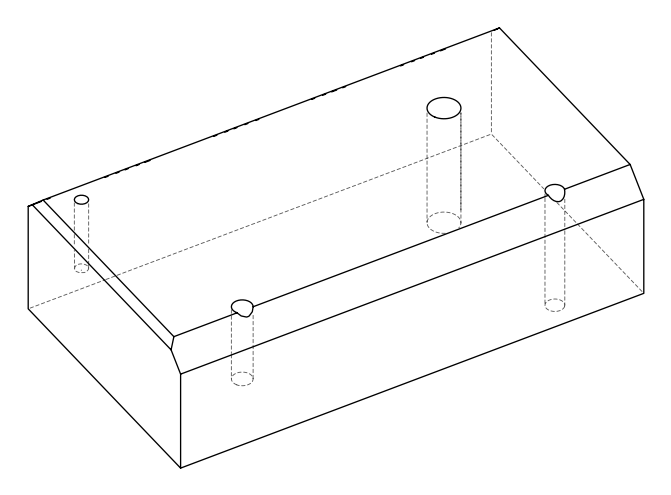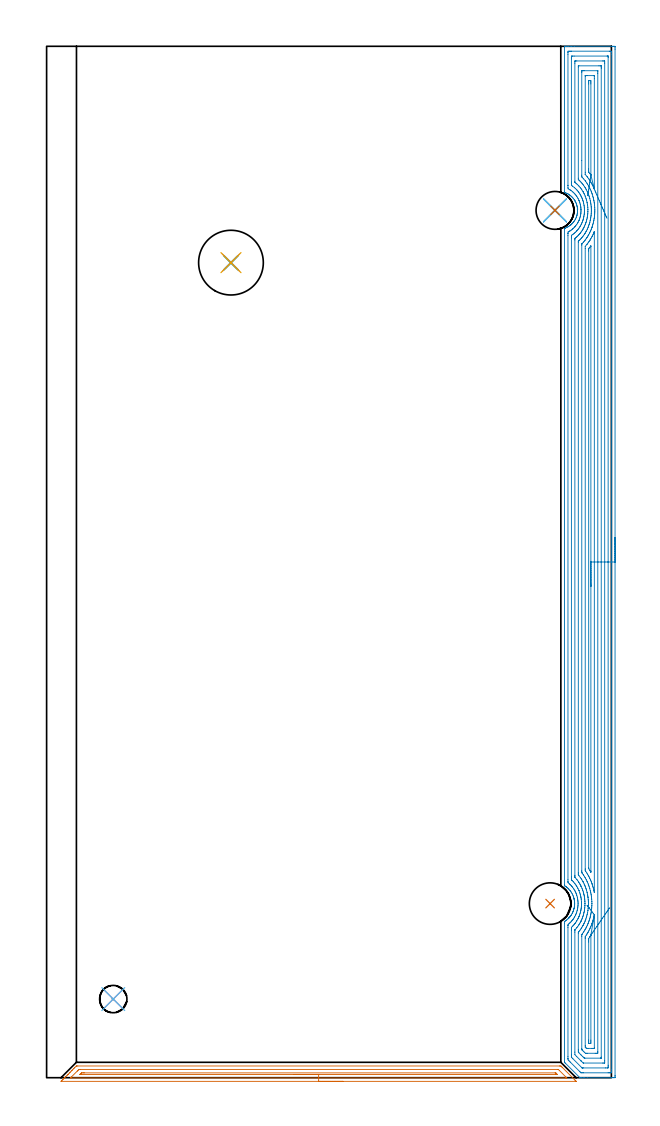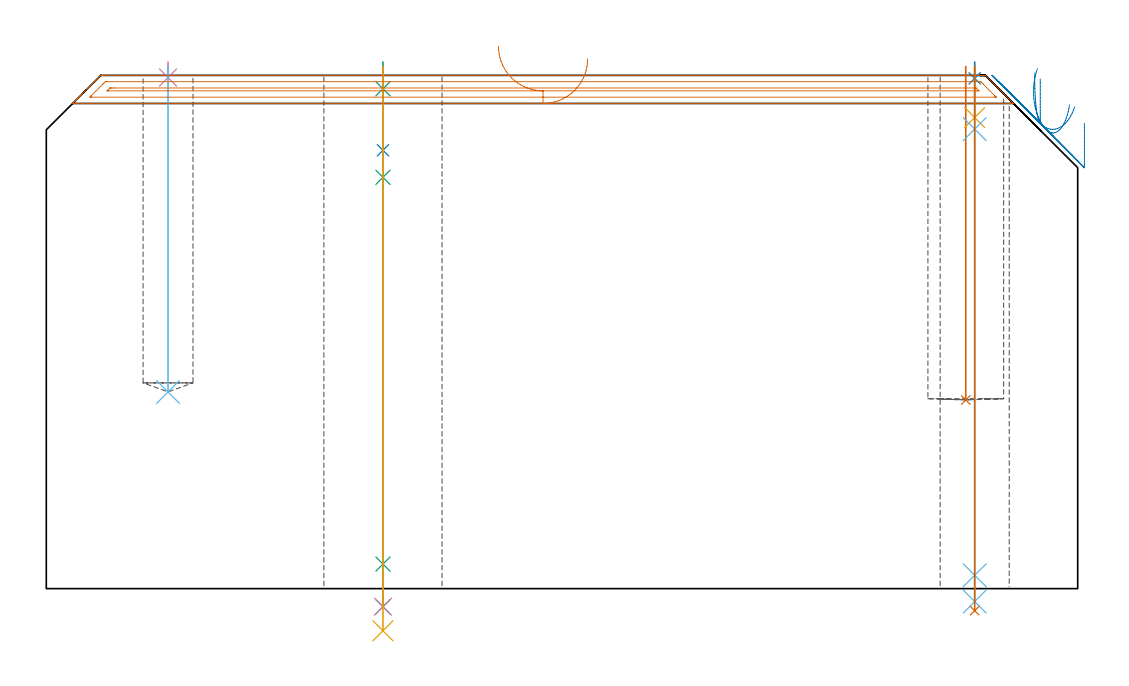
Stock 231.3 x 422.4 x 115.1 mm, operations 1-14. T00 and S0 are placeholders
(PLAN: 15 operations, 10 tool changes, 52.8 min)
(1 INDEXABLE_INSERT_DRILL_BLIND_HOLE_FROM_SOLID | STEP1POCKET | NXT0302_005 | 0.3 min | 16449 mm3)
(2 SPOT_DRILL | STEP1HOLE | NXT0321_9005460120000 | 0.03 min | 2 mm3)
(3 SPOT_DRILL_1 | STEP1HOLE_1 | NXT0321_9005460120000 | 0.05 min | 183 mm3)
(4 SPOT_DRILL_2 | STEP1POCKET_1 | NXT0321_9005460120000 | 0.03 min | 1 mm3)
(5 DRILL_BLIND_HOLE_INTO_CENTER | STEP1HOLE | UGT0301_185 | 0.05 min | 249 mm3)
(6 GUN_DRILL_THROUGH_HOLE | STEP1HOLE | UGT0307_002 | 0.55 min | 2979 mm3)
(7 SPADE_DRILL_TO_ENLARGE_THROUGH_HOLE | STEP1HOLE | UGT0306_006 | 0.49 min | 18437 mm3)
(8 DRILL_BLIND_HOLE_INTO_CENTER_1 | STEP1HOLE_1 | NXT0301_083 | 0.08 min | 1347 mm3)
(9 GUN_DRILL_THROUGH_HOLE_1 | STEP1HOLE_1 | UGT0307_008 | 0.57 min | 9433 mm3)
(10 DRILL_TO_ENLARGE_THROUGH_HOLE | STEP1HOLE_1 | NXT0301_104 | 0.49 min | 6700 mm3)
(11 DRILL_TO_ENLARGE_THROUGH_HOLE_1 | STEP1HOLE_1 | UGT0301_388 | 0.51 min | 45758 mm3)
(12 DRILL_BLIND_HOLE_INTO_CENTER_2 | STEP1POCKET_1 | NXT0301_083 | 0.29 min | 6833 mm3)
(13 AREA_MILL | FG_CHAMFER_SURFACE | UGT0205_001 | 5.08 min | 4346 mm3)
(14 AREA_MILL_1 | FG_CHAMFER_SURFACE_1 | UGT0205_001 | 27.22 min | 90137 mm3)
(15 AREA_MILL_2 | FG_CHAMFER_SURFACE_2 | UGT0205_001 | 17.04 min | 31273 mm3)
(TOOL NXT0302_005 | Index. Insert Drill 17mm [880-D1700L20-05] | D17 PA176 FL85 Z2)
(TOOL NXT0321_9005460120000 | NC Spot Drill, 142deg, 12mm, Carbide, Uncoated | D12 PA142 FL30 Z2)
(TOOL UGT0301_185 | Twist Drill 6.3 mm | D6.3 PA118 FL61 Z2)
(TOOL UGT0307_002 | Gun Drill 6 mm | D6 PA130 FL24 Z1)
(TOOL UGT0306_006 | Spade Drill 15.5mm | D15.5 PA132 FL10 Z2)
(TOOL NXT0301_083 | Carbide Drill 11.2mm [860.1-1120-056A1-MM 2214] | D11.2 PA140 FL72 Z2)
(TOOL UGT0307_008 | Gun Drill 11 mm | D11 PA130 FL24 Z1)
(TOOL NXT0301_104 | Carbide Drill 14mm [860.1-1400-112A1-MM 2214] | D14 PA140 FL123 Z2)
(TOOL UGT0301_388 | Twist Drill 26.5 mm | D26.5 PA118 FL165 Z2)
(TOOL UGT0205_001 | Chamfer Mill 20 x 3 x 45 deg. | D20 FL50 Z2)
(OP 1 INDEXABLE_INSERT_DRILL_BLIND_HOLE_FROM_SOLID)
G17 G21 G94 G90
T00 M6
G54
G17 G0 G90 X206.2 Y71.3 S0 M3
G43 Z125.1 H1
G94 G81 G98 Z42.3 F250. R117.1
G80
M5
M2
(OP 2 SPOT_DRILL)
G17 G21 G94 G90
T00 M6
G54
G17 G0 G90 X208.2 Y355.2 S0 M3
G43 Z125.1 H0
G94 G81 G98 Z114.433 F250. R118.1
G80
M5
M2
(OP 3 SPOT_DRILL_1)
G17 G21 G94 G90
T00 M6
G54
G17 G0 G90 X75.5 Y333.8 S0 M3
G43 Z125.1 H0
G94 G81 G98 Z112.1 F250. R118.1
G80
M5
M2
(OP 4 SPOT_DRILL_2)
G17 G21 G94 G90
T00 M6
G54
G17 G0 G90 X27.3 Y32.2 S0 M3
G43 Z125.1 H0
G94 G81 G98 Z114.618 F250. R118.1
G80
M5
M2
(OP 5 DRILL_BLIND_HOLE_INTO_CENTER)
G17 G21 G94 G90
T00 M6
G54
G17 G0 G90 X208.2 Y355.2 S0 M3
G43 Z125.1 H0
G94 G81 G98 Z105.65 F250. R117.1
G80
M5
M2
(OP 6 GUN_DRILL_THROUGH_HOLE)
G17 G21 G94 G90
T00 M6
G54
G17 G0 G90 X208.2 Y355.2 M8
G43 Z125.1 H0
Z115.59
S716 M3
G94 G1 Z103.054 F125. M26
G4 X.084
Z3. F250.
G4 X.084
Z-2.899 F125.
G4 X.084
M5
M9
G0 Z115.59
Z125.1
M2
(OP 7 SPADE_DRILL_TO_ENLARGE_THROUGH_HOLE)
G17 G21 G94 G90
T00 M6
G54
G17 G0 G90 X208.2 Y355.2 S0 M3
G43 Z125.1 H0
G94 G73 G98 Z-4.951 F250. Q15.006 R117.1
G80
M5
M2
(OP 8 DRILL_BLIND_HOLE_INTO_CENTER_1)
G17 G21 G94 G90
T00 M6
G54
G17 G0 G90 X75.5 Y333.8 S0 M3
G43 Z125.1 H1
G94 G81 G98 Z98.3 F250. R117.1
G80
M5
M2
(OP 9 GUN_DRILL_THROUGH_HOLE_1)
G17 G21 G94 G90
T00 M6
G54
G17 G0 G90 X75.5 Y333.8 M8
G43 Z125.1 H0
Z110.499
S716 M3
G94 G1 Z92.237 F125. M26
G4 X.084
Z5.5 F250.
G4 X.084
Z-4.065 F125.
G4 X.084
M5
M9
G0 Z110.499
Z125.1
M2
(OP 10 DRILL_TO_ENLARGE_THROUGH_HOLE)
G17 G21 G94 G90
T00 M6
G54
G17 G0 G90 X75.5 Y333.8 S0 M3
G43 Z125.1 H1
G94 G73 G98 Z-4.048 F250. Q13.239 R117.1
G80
M5
M2
(OP 11 DRILL_TO_ENLARGE_THROUGH_HOLE_1)
G17 G21 G94 G90
T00 M6
G54
G17 G0 G90 X75.5 Y333.8 S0 M3
G43 Z125.1 H0
G94 G73 G98 Z-9.461 F250. Q24.912 R117.1
G80
M5
M2
(OP 12 DRILL_BLIND_HOLE_INTO_CENTER_2)
G17 G21 G94 G90
T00 M6
G54
G17 G0 G90 X27.3 Y32.2 S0 M3
G43 Z125.1 H1
G94 G81 G98 Z44.1 F250. R117.1
G80
M5
M2
(OP 13 AREA_MILL)
G17 G21 G94 G90
T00 M6
G54
G17 G0 G90 X121.4 Y-1.5 S1061 M3
G43 Z125.1 H0
Z118.8
G94 G1 X121.362 Z117.928 F250.
X121.248 Z117.064
X121.059 Z116.212
X120.797 Z115.38
X120.463 Z114.574
X120.06 Z113.8
X119.591 Z113.064
X119.06 Z112.372
X118.471 Z111.729
X117.828 Z111.14
X117.136 Z110.608
X116.4 Z110.14
X115.626 Z109.737
X114.82 Z109.403
X113.988 Z109.141
X113.136 Z108.952
X112.271 Z108.838
X111.4 Z108.8
X6.036 Y-1.499 Z108.801
X5.918 Y-1.493 Z108.805
X5.958 Y-1.446 Z108.852
X6.062 Y-1.337 Z108.961
X6.509 Y-0.889 Z109.407
X6.86 Y-0.54 Z109.76
X7.045 Y-0.355 Z109.945
X7.28 Y-0.119 Z110.179
X7.401 Y0.003 Z110.299
X7.777 Y0.378 Z110.677
X7.914 Y0.514 Z110.814
X8.458 Y1.06 Z111.355
X8.74 Y1.341 Z111.64
X8.755 Y1.355 Z111.655
X9.342 Y1.945 Z112.24
X9.633 Y2.233 Z112.533
X10.227 Y2.829 Z113.125
X10.521 Y3.122 Z113.421
X11.112 Y3.714 Z114.01
X11.448 Y4.048 Z114.348
X12.152 Y4.751 Z115.05
X12.205 Y4.799 Z115.084
X12.757 Y4.8 Z115.1
X210.042
X210.595 Y4.799 Z115.084
X210.649 Y4.751 Z115.05
X211.098 Y4.304 Z114.601
X216.406 Y-1.004 Z109.292
X216.886 Y-1.487 Z108.812
X216.888 Y-1.496 Z108.803
X216.886 Y-1.5 Z108.8
X111.4
Y-0.086 Z110.214
X10.079 Y-0.085 Z110.215
X10.044 Y-0.084 Z110.216
X9.79 Y-0.071 Z110.229
X9.818 Y-0.039 Z110.261
X9.905 Y0.054 Z110.354
X9.997 Y0.147 Z110.447
X10.079 Y0.23 Z110.53
X12.57 Y2.72 Z113.02
X12.757 Y2.907 Z113.207
X13.017 Y3.162 Z113.462
X13.231 Y3.369 Z113.669
X13.65 Y3.384 Z113.684
X13.685 Y3.385 Z113.685
X209.183 Y3.386 Z113.686
X209.398 Y3.384 Z113.684
X209.505 Y3.382 Z113.682
X209.554 Y3.379 Z113.679
X209.654 Y3.285 Z113.585
X210.042 Y2.907 Z113.207
X212.72 Y0.23 Z110.53
X212.919 Y0.028 Z110.328
X212.991 Y-0.049 Z110.251
X213.014 Y-0.075 Z110.225
X212.994 Y-0.079 Z110.221
X212.904 Y-0.082 Z110.218
X212.72 Y-0.086 Z110.214
X212.686
X111.4
Y1.328 Z111.628
X13.974 Y1.329 Z111.629
X13.668 Y1.332 Z111.632
X13.65 Y1.335 Z111.635
X13.646 Y1.338 Z111.638
Y1.342 Z111.642
X13.65 Y1.35 Z111.65
X13.8 Y1.501 Z111.801
X13.95 Y1.65 Z111.95
X14.249 Y1.941 Z112.241
X14.27 Y1.959 Z112.259
X14.301 Y1.965 Z112.265
X14.381 Y1.968 Z112.268
X14.543 Y1.97 Z112.27
X15.111 Y1.971 Z112.271
X15.436 Y1.972 Z112.272
X208.257 Y1.971 Z112.271
X208.365 Y1.97 Z112.27
X208.451 Y1.967 Z112.267
X208.505 Y1.965 Z112.265
X208.548 Y1.941 Z112.241
X208.845 Y1.65 Z111.95
X209.15 Y1.346 Z111.646
X209.152 Y1.334 Z111.634
X209.15 Y1.333 Z111.633
X208.58 Y1.329 Z111.629
X111.4 Y1.328 Z111.628
X110.528 Z111.666
X109.663 Z111.78
X108.812 Z111.969
X107.98 Z112.232
X107.174 Z112.565
X106.4 Z112.968
X105.664 Z113.437
X104.972 Z113.968
X104.329 Z114.557
X103.739 Z115.201
X103.208 Z115.893
X102.74 Z116.628
X102.337 Z117.402
X102.003 Z118.208
X101.741 Z119.04
X101.552 Z119.892
X101.438 Z120.757
X101.4 Z121.628
G0 Z125.1
M5
M2
(OP 14 AREA_MILL_1)
G17 G21 G94 G90
T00 M6
G54
G17 G0 G90 X232.8 Y221.2 S1061 M3
G43 Z125.1 H0
Z104.4
G94 G1 Y221.162 Z103.528 F250.
Y221.048 Z102.664
Y220.859 Z101.812
Y220.597 Z100.98
Y220.263 Z100.174
Y219.86 Z99.4
Y219.392 Z98.664
Y218.86 Z97.972
Y218.271 Z97.329
Y217.628 Z96.74
Y216.936 Z96.208
Y216.2 Z95.74
Y215.426 Z95.337
Y214.62 Z95.003
Y213.788 Z94.741
Y212.936 Z94.552
Y212.072 Z94.438
Y211.2 Z94.4
Y0.956
X232.799 Y0.629 Z94.401
X232.794 Y0.068 Z94.404
X232.792 Y0.008 Z94.406
X232.235 Y0.004 Z94.962
X231.609 Y0. Z95.588
X221.56 Z105.634
X220.143 Z107.053
X219.781 Z107.414
X219.057 Z108.143
X218.447 Z108.753
X218.405 Y0.001 Z108.794
X218.398 Y0.002 Z108.802
X212.405 Y5.994 Z114.793
X212.151 Y6.252 Z115.045
X212.103 Y6.305 Z115.089
X212.1 Y6.441 Z115.1
Y63.219
X212.104 Y63.963 Z115.09
X212.21 Y64.04 Z114.988
X212.428 Y64.179 Z114.771
X212.741 Y64.411 Z114.457
X212.98 Y64.588 Z114.219
X213.554 Y65.076 Z113.642
X213.621 Y65.142 Z113.577
X213.784 Y65.306 Z113.415
X213.851 Y65.374 Z113.345
X213.864 Y65.387 Z113.332
X213.926 Y65.456 Z113.273
X214.055 Y65.604 Z113.144
X214.147 Y65.711 Z113.048
X214.269 Y65.847 Z112.931
X214.316 Y65.902 Z112.883
X214.373 Y65.967 Z112.825
X214.444 Y66.064 Z112.752
X214.749 Y66.475 Z112.447
X214.764 Y66.498 Z112.432
X214.999 Y66.861 Z112.199
X215.249 Y67.304 Z111.95
X215.321 Y67.448 Z111.878
X215.44 Y67.69 Z111.756
X215.473 Y67.754 Z111.724
X215.595 Y68.032 Z111.605
X215.637 Y68.127 Z111.563
X215.796 Y68.584 Z111.402
X215.819 Y68.648 Z111.38
X215.95 Y69.093 Z111.246
X215.98 Y69.212 Z111.219
X216.001 Y69.3 Z111.198
X216.057 Y69.542 Z111.137
X216.139 Y69.988 Z111.055
X216.198 Y70.435 Z110.998
X216.234 Y70.882 Z110.966
X216.247 Y71.29 Z110.951
X216.249 Y71.329
X216.231 Y71.776 Z110.969
X216.229 Y71.785 Z110.97
X216.195 Y72.161 Z110.998
X216.191 Y72.223 Z111.004
X216.171 Y72.37 Z111.025
X216.129 Y72.671 Z111.066
X216.055 Y73.055 Z111.137
X216.044 Y73.117 Z111.15
X216.011 Y73.257 Z111.187
X216.001 Y73.3 Z111.198
X215.948 Y73.502 Z111.245
X215.933 Y73.565 Z111.261
X215.799 Y74.01 Z111.397
X215.636 Y74.473 Z111.562
X215.447 Y74.904 Z111.752
X215.216 Y75.355 Z111.981
X214.963 Y75.798 Z112.234
X214.751 Y76.128 Z112.448
X214.545 Y76.414 Z112.654
X214.33 Y76.692 Z112.869
X213.866 Y77.216 Z113.334
X213.681 Y77.404 Z113.519
X213.492 Y77.585 Z113.707
X213.11 Y77.906 Z114.088
X212.98 Y78.015 Z114.219
X212.891 Y78.083 Z114.309
X212.665 Y78.253 Z114.534
X212.341 Y78.479 Z114.857
X212.175 Y78.588 Z115.021
X212.104 Y78.638 Z115.089
X212.1 Y78.867 Z115.1
Y347.557
X212.104 Y347.823 Z115.09
X212.32 Y347.911 Z114.879
X212.445 Y347.959 Z114.754
X212.98 Y348.189 Z114.219
X213.393 Y348.39 Z113.807
X213.604 Y348.517 Z113.595
X213.866 Y348.675 Z113.334
X214.29 Y348.968 Z112.909
X214.393 Y349.047 Z112.805
X214.444 Y349.086 Z112.753
X214.511 Y349.136 Z112.689
X214.703 Y349.283 Z112.496
X214.751 Y349.324 Z112.448
X214.773 Y349.345 Z112.426
X214.889 Y349.459 Z112.307
X215.082 Y349.643 Z112.117
X215.184 Y349.742 Z112.015
X215.334 Y349.898 Z111.866
X215.6 Y350.177 Z111.6
X215.637 Y350.221 Z111.563
X215.927 Y350.605 Z111.271
X215.953 Y350.641 Z111.244
X216.25 Y351.071 Z110.947
X216.286 Y351.134 Z110.911
X216.522 Y351.533 Z110.677
X216.618 Y351.73 Z110.581
X216.732 Y351.964 Z110.464
X216.919 Y352.409 Z110.277
X217.08 Y352.858 Z110.119
X217.156 Y353.129 Z110.042
X217.18 Y353.22 Z110.014
X217.204 Y353.304 Z109.991
X217.301 Y353.752 Z109.895
X217.406 Y354.398 Z109.79
X217.423 Y354.646 Z109.772
X217.424 Y354.71 Z109.767
X217.434 Y354.919 Z109.761
X217.435 Y354.977 Z109.758
X217.44 Y355.093 Z109.755
X217.439 Y355.165
X217.438 Y355.194 Z109.753
X217.436 Y355.287 Z109.755
Y355.328 Z109.757
X217.432 Y355.556 Z109.763
X217.428 Y355.604
X217.422 Y355.732 Z109.774
Y355.733
X217.412 Y355.894 Z109.783
X217.406 Y356.002 Z109.79
X217.344 Y356.433 Z109.856
X217.256 Y356.881 Z109.942
X217.239 Y356.945 Z109.958
X217.143 Y357.327 Z110.056
X216.999 Y357.776 Z110.199
X216.831 Y358.221 Z110.368
X216.682 Y358.549 Z110.516
X216.59 Y358.734 Z110.607
X216.521 Y358.872 Z110.677
X216.454 Y358.994 Z110.743
X216.441 Y359.017 Z110.756
X216.384 Y359.115 Z110.814
X216.089 Y359.567 Z111.109
X215.773 Y360.008 Z111.426
X215.719 Y360.075 Z111.48
X215.636 Y360.176 Z111.563
X215.298 Y360.547 Z111.902
X215.174 Y360.671 Z112.025
X214.944 Y360.902 Z112.256
X214.751 Y361.072 Z112.449
X214.314 Y361.413 Z112.885
X214.099 Y361.565 Z113.099
X213.865 Y361.732 Z113.334
X213.767 Y361.796 Z113.432
X213.646 Y361.863 Z113.554
X213.377 Y362.013 Z113.822
X213.17 Y362.117 Z114.029
X212.98 Y362.212 Z114.219
X212.518 Y362.413 Z114.681
X212.282 Y362.504 Z114.914
X212.246 Y362.516 Z114.949
X212.101 Y362.567 Z115.09
X212.1 Y362.756 Z115.099
Y422.218 Z115.1
X212.103 Y422.39 Z115.088
X212.147 Y422.392 Z115.045
X212.56 Y422.4 Z114.64
X212.83 Z114.37
X213.554 Z113.641
X214.806 Z112.391
X216.223 Z110.972
X231.61 Z95.588
X232.235 Y422.396 Z94.962
X232.792 Y422.392 Z94.406
X232.794 Y422.332 Z94.404
X232.798 Y421.771 Z94.402
X232.8 Y421.203 Z94.4
Y211.2
X231.386 Z95.814
Y3.271
X231.383 Y2.417 Z95.817
X231.382 Y2.381 Z95.818
X231.346 Y2.01 Z95.854
X230.869 Y2.002 Z96.331
X230.456 Y2.001 Z96.744
X229.982 Y2. Z97.218
X219.781 Y2.001 Z107.419
X219.304 Y2.003 Z107.896
X218.892 Y2.01 Z108.308
X218.837 Y2.024 Z108.363
X218.78 Y2.078 Z108.42
X218.664 Y2.189 Z108.536
X218.432 Y2.417 Z108.768
X214.444 Y6.406 Z112.756
X213.965 Y6.888 Z113.235
X213.554 Y7.307 Z113.646
X213.518 Y7.782 Z113.682
X213.516 Y7.821 Z113.684
X213.514 Y8.676 Z113.686
Y61.471
X213.517 Y62.325 Z113.683
X213.518 Y62.361 Z113.682
X213.554 Y62.744 Z113.646
X213.811 Y62.961 Z113.389
X214.114 Y63.219 Z113.086
X214.288 Y63.376 Z112.912
X214.444 Y63.526 Z112.756
X214.735 Y63.821 Z112.465
X214.998 Y64.113 Z112.202
X215.153 Y64.295 Z112.047
X215.334 Y64.511 Z111.866
X215.546 Y64.794 Z111.654
X215.703 Y65.008 Z111.497
X215.911 Y65.321 Z111.289
X216.223 Y65.825 Z110.977
X216.251 Y65.874 Z110.949
X216.266 Y65.902 Z110.934
X216.553 Y66.464 Z110.647
X216.71 Y66.796 Z110.49
X216.85 Y67.119 Z110.35
X217.034 Y67.611 Z110.166
X217.051 Y67.659 Z110.149
X217.113 Y67.843 Z110.087
X217.276 Y68.42 Z109.924
X217.316 Y68.584 Z109.884
X217.441 Y69.148 Z109.759
X217.502 Y69.478 Z109.698
X217.564 Y69.919 Z109.636
X217.611 Y70.372 Z109.589
X217.638 Y70.739 Z109.562
X217.655 Y71.267 Z109.545
X217.646 Y71.624 Z109.554
X217.615 Y72.161 Z109.585
X217.577 Y72.588 Z109.623
X217.512 Y73.055 Z109.688
X217.401 Y73.659 Z109.799
X217.332 Y73.949 Z109.868
X217.113 Y74.754 Z110.087
X217.082 Y74.843 Z110.118
X216.852 Y75.476 Z110.348
X216.74 Y75.737 Z110.46
X216.637 Y75.968 Z110.563
X216.399 Y76.455 Z110.801
X216.303 Y76.631 Z110.897
X216.223 Y76.771 Z110.977
X215.94 Y77.239 Z111.26
X215.754 Y77.526 Z111.446
X215.334 Y78.092 Z111.866
X215.057 Y78.42 Z112.143
X214.769 Y78.743 Z112.431
X214.444 Y79.077 Z112.756
X214.191 Y79.314 Z113.009
X213.554 Y79.86 Z113.646
X213.519 Y80.208 Z113.681
X213.517 Y80.246 Z113.683
X213.514 Y81.102 Z113.686
Y344.875
X213.516 Y345.769 Z113.684
X213.517 Y345.806 Z113.683
X213.554 Y346.343 Z113.646
X213.76 Y346.456 Z113.44
X214.131 Y346.663 Z113.069
X214.325 Y346.782 Z112.875
X214.444 Y346.86 Z112.756
X214.855 Y347.144 Z112.345
X215.334 Y347.493 Z111.866
X215.37 Y347.521 Z111.83
X215.413 Y347.557 Z111.787
X215.828 Y347.954 Z111.372
X216.223 Y348.344 Z110.977
X216.276 Y348.398 Z110.924
X216.326 Y348.451 Z110.874
X216.568 Y348.73 Z110.632
X216.685 Y348.881 Z110.515
X217.035 Y349.345 Z110.165
X217.055 Y349.374 Z110.145
X217.113 Y349.461 Z110.087
X217.414 Y349.936 Z109.786
X217.592 Y350.239 Z109.608
X217.733 Y350.51 Z109.467
X218.002 Y351.071 Z109.198
X218.021 Y351.114 Z109.179
X218.029 Y351.134 Z109.171
X218.171 Y351.497 Z109.029
X218.266 Y351.762 Z108.934
X218.36 Y352.028 Z108.84
X218.479 Y352.443 Z108.721
X218.597 Y352.922 Z108.603
X218.616 Y353.014 Z108.584
X218.748 Y353.72 Z108.452
X218.757 Y353.771 Z108.443
X218.763 Y353.816 Z108.437
X218.777 Y353.931 Z108.423
X218.815 Y354.299 Z108.385
X218.846 Y354.756 Z108.354
X218.849 Y355.175 Z108.351
X218.847 Y355.604 Z108.353
X218.845 Y355.651 Z108.355
X218.815 Y356.085 Z108.385
X218.776 Y356.498 Z108.424
X218.768 Y356.56 Z108.432
X218.757 Y356.634 Z108.443
X218.617 Y357.393 Z108.583
X218.53 Y357.756 Z108.67
X218.381 Y358.287 Z108.819
X218.286 Y358.584 Z108.914
X218.113 Y359.07 Z109.087
X218.068 Y359.181 Z109.132
X218.002 Y359.333 Z109.198
X217.644 Y360.075 Z109.556
X217.451 Y360.414 Z109.749
X217.113 Y360.947 Z110.087
X217.098 Y360.969 Z110.102
X217.062 Y361.02 Z110.138
X216.726 Y361.473 Z110.474
X216.552 Y361.688 Z110.648
X216.401 Y361.863 Z110.799
X216.223 Y362.052 Z110.977
X215.877 Y362.406 Z111.323
X215.501 Y362.757 Z111.699
X215.334 Y362.892 Z111.866
X214.76 Y363.334 Z112.44
X214.444 Y363.548 Z112.756
X214.286 Y363.652 Z112.914
X213.554 Y364.057 Z113.646
X213.522 Y364.546 Z113.678
X213.515 Y365.4 Z113.685
Y365.48
X213.514 Y419.129 Z113.686
X213.517 Y419.983 Z113.683
X213.518 Y420.019 Z113.682
X213.554 Y420.39 Z113.646
X214.031 Y420.398 Z113.169
X214.444 Y420.399 Z112.756
X214.918 Y420.4 Z112.282
X230.456 Y420.399 Z96.744
X230.933 Y420.397 Z96.267
X231.346 Y420.39 Z95.854
X231.381 Y419.983 Z95.819
X231.383 Y419.944 Z95.817
X231.386 Y419.088 Z95.814
Y211.2
X229.972 Z97.228
X229.971 Y5.1 Z97.229
X229.97 Y4.694 Z97.23
X229.967 Y4.206 Z97.233
X229.964 Y4.012 Z97.236
X229.768 Y4.003 Z97.432
X229.566 Y4.002 Z97.634
X228.881 Y4. Z98.319
X219.781 Z107.419
X219.577 Y4.002 Z107.623
X219.44 Y4.005 Z107.76
X219.332 Y4.01 Z107.868
X219.29 Y4.021 Z107.91
X219.269 Y4.039 Z107.931
X219.095 Y4.206 Z108.105
X215.517 Y7.782 Z111.683
X215.334 Y7.967 Z111.866
X214.983 Y8.327 Z112.217
X214.941 Y8.37 Z112.259
X214.935 Y8.433 Z112.265
X214.932 Y8.541 Z112.268
X214.93 Y8.676 Z112.27
X214.929 Y9.084 Z112.271
X214.928 Y9.571 Z112.272
X214.929 Y60.537 Z112.271
Y60.943
X214.933 Y61.431 Z112.267
X214.935 Y61.531 Z112.265
X214.942 Y61.575 Z112.258
X214.974 Y61.608 Z112.226
X215.334 Y61.963 Z111.866
X215.512 Y62.146 Z111.688
X215.681 Y62.325 Z111.519
X215.934 Y62.615 Z111.266
X216.223 Y62.954 Z110.977
X216.341 Y63.101 Z110.859
X216.431 Y63.219 Z110.769
X216.718 Y63.616 Z110.482
X217.049 Y64.113 Z110.151
X217.074 Y64.152 Z110.126
X217.113 Y64.217 Z110.087
X217.4 Y64.719 Z109.8
X217.553 Y65.008 Z109.647
X217.706 Y65.306 Z109.494
X217.989 Y65.902 Z109.211
X217.993 Y65.911 Z109.207
X218.002 Y65.933 Z109.198
X218.236 Y66.561 Z108.964
X218.319 Y66.796 Z108.881
X218.458 Y67.231 Z108.742
X218.593 Y67.69 Z108.607
X218.652 Y67.931 Z108.548
X218.802 Y68.584 Z108.398
X218.817 Y68.659 Z108.383
X218.892 Y69.063 Z108.308
X218.942 Y69.427 Z108.258
X218.948 Y69.478 Z108.252
X219.024 Y70.24 Z108.176
X219.033 Y70.372 Z108.167
X219.065 Y71.092 Z108.135
X219.07 Y71.267 Z108.13
X219.044 Y72.007 Z108.156
X219.034 Y72.161 Z108.166
X218.967 Y72.979 Z108.233
X218.958 Y73.055 Z108.242
X218.892 Y73.532 Z108.308
X218.815 Y73.949 Z108.385
X218.796 Y74.045 Z108.404
X218.695 Y74.488 Z108.505
X218.602 Y74.843 Z108.598
X218.494 Y75.243 Z108.706
X218.344 Y75.737 Z108.856
X218.029 Y76.604 Z109.171
X218.018 Y76.631 Z109.182
X218.002 Y76.666 Z109.198
X217.589 Y77.526 Z109.611
X217.425 Y77.839 Z109.775
X217.113 Y78.388 Z110.087
X217.094 Y78.42 Z110.106
X217.067 Y78.466 Z110.133
X216.803 Y78.866 Z110.397
X216.639 Y79.097 Z110.561
X216.48 Y79.314 Z110.72
X216.223 Y79.647 Z110.977
X215.738 Y80.208 Z111.462
X215.334 Y80.635 Z111.866
X215.104 Y80.871 Z112.096
X214.986 Y80.992 Z112.214
X214.935 Y81.049 Z112.265
X214.934 Y81.102 Z112.266
X214.93 Y81.508 Z112.27
X214.929 Y81.996 Z112.271
X214.928 Y82.403 Z112.272
X214.929 Y343.98 Z112.271
X214.931 Y344.385 Z112.269
X214.936 Y344.875 Z112.264
X214.945 Y344.967 Z112.255
X215.028 Y345.027 Z112.172
X215.334 Y345.243 Z111.866
X215.637 Y345.463 Z111.563
X216.05 Y345.769 Z111.15
X216.144 Y345.848 Z111.056
X216.223 Y345.918 Z110.977
X216.603 Y346.281 Z110.597
X216.994 Y346.663 Z110.206
X217.052 Y346.723 Z110.148
X217.113 Y346.788 Z110.087
X217.474 Y347.194 Z109.726
X217.757 Y347.557 Z109.443
X217.862 Y347.698 Z109.338
X218.002 Y347.894 Z109.198
X218.226 Y348.226 Z108.974
X218.372 Y348.451 Z108.828
X218.57 Y348.775 Z108.63
X218.891 Y349.345 Z108.309
X219.171 Y349.959 Z108.029
X219.29 Y350.239 Z107.91
X219.432 Y350.591 Z107.768
X219.626 Y351.134 Z107.574
X219.664 Y351.251 Z107.536
X219.781 Y351.644 Z107.419
X219.86 Y351.949 Z107.34
X219.878 Y352.028 Z107.322
X219.958 Y352.385 Z107.242
X220.017 Y352.685 Z107.183
X220.06 Y352.922 Z107.14
X220.148 Y353.447 Z107.052
X220.194 Y353.816 Z107.006
X220.231 Y354.258 Z106.969
X220.253 Y354.71 Z106.947
X220.263 Y355.12 Z106.937
X220.257 Y355.604 Z106.943
X220.237 Y356.04 Z106.963
X220.202 Y356.498 Z106.998
X220.138 Y357.034 Z107.062
X220.075 Y357.393 Z107.125
X219.934 Y358.133 Z107.266
X219.898 Y358.287 Z107.302
X219.781 Y358.737 Z107.419
X219.649 Y359.181 Z107.551
X219.588 Y359.375 Z107.612
X219.33 Y360.075 Z107.87
X219.216 Y360.351 Z107.984
X218.969 Y360.892 Z108.231
X218.931 Y360.969 Z108.269
X218.892 Y361.047 Z108.308
X218.605 Y361.575 Z108.595
X218.43 Y361.863 Z108.77
X218.002 Y362.504 Z109.198
X217.82 Y362.757 Z109.38
X217.513 Y363.157 Z109.687
X217.113 Y363.617 Z110.087
X217.081 Y363.652 Z110.119
X216.652 Y364.079 Z110.548
X216.223 Y364.478 Z110.977
X216.145 Y364.546 Z111.055
X215.334 Y365.154 Z111.866
X214.938 Y365.44 Z112.262
X214.933 Y365.842 Z112.267
X214.93 Y366.334 Z112.27
X214.929 Y366.74 Z112.271
Y417.3
X214.93 Y417.706 Z112.27
X214.933 Y418.194 Z112.267
X214.935 Y418.388 Z112.265
X215.132 Y418.397 Z112.068
X215.334 Y418.398 Z111.866
X216.019 Y418.4 Z111.181
X229.566 Y418.399 Z97.634
X229.771 Y418.397 Z97.429
X229.907 Y418.393 Z97.293
X229.954 Y418.39 Z97.246
X229.965 Y418.375 Z97.235
X229.967 Y418.33 Z97.233
X229.969 Y418.194 Z97.231
X229.971 Y417.787 Z97.229
X229.972 Y211.2 Z97.228
X228.557 Z98.643
Y6.888
X228.552 Y6.119 Z98.648
X228.55 Y6.013 Z98.65
X228.45 Y6.009 Z98.75
X228.229 Y6.004 Z98.971
X227.787 Y6. Z99.413
X219.781 Y6.001 Z107.419
X219.773 Y6.002 Z107.427
X218.892 Y6.858 Z108.308
X218.861 Y6.888 Z108.339
X217.074 Y8.676 Z110.126
X216.35 Y9.443 Z110.85
X216.343 Y10.465 Z110.857
Y59.643
X216.345 Y60.415 Z110.855
X216.347 Y60.476 Z110.853
X216.349 Y60.503 Z110.851
X216.37 Y60.537 Z110.83
X217.132 Y61.412 Z110.068
X217.147 Y61.431 Z110.053
X217.513 Y61.923 Z109.687
X217.803 Y62.325 Z109.397
X217.884 Y62.444 Z109.316
X218.002 Y62.627 Z109.198
X218.226 Y62.994 Z108.974
X218.36 Y63.219 Z108.84
X218.553 Y63.56 Z108.647
X218.849 Y64.113 Z108.351
X218.863 Y64.142 Z108.337
X218.892 Y64.201 Z108.308
X219.141 Y64.757 Z108.059
X219.249 Y65.008 Z107.951
X219.397 Y65.394 Z107.803
X219.585 Y65.902 Z107.615
X219.635 Y66.048 Z107.565
X219.781 Y66.501 Z107.419
X219.848 Y66.729 Z107.352
X219.866 Y66.796 Z107.334
X220.027 Y67.443 Z107.173
X220.082 Y67.69 Z107.118
X220.185 Y68.178 Z107.015
X220.259 Y68.584 Z106.941
X220.311 Y68.946 Z106.889
X220.373 Y69.478 Z106.827
X220.401 Y69.749 Z106.799
X220.45 Y70.372 Z106.75
X220.46 Y70.584 Z106.74
X220.484 Y71.267 Z106.716
X220.48 Y71.459 Z106.72
X220.453 Y72.161 Z106.747
X220.439 Y72.394 Z106.761
X220.382 Y73.055 Z106.818
X220.35 Y73.378 Z106.85
X220.269 Y73.949 Z106.931
X220.18 Y74.442 Z107.02
X220.097 Y74.843 Z107.103
X220.027 Y75.16 Z107.173
X219.917 Y75.601 Z107.283
X219.879 Y75.737 Z107.321
X219.781 Y76.081 Z107.419
X219.609 Y76.631 Z107.591
X219.515 Y76.899 Z107.685
X219.277 Y77.526 Z107.923
X218.892 Y78.384 Z108.308
X218.875 Y78.42 Z108.325
X218.86 Y78.451 Z108.34
X218.565 Y79.022 Z108.635
X218.398 Y79.314 Z108.802
X218.002 Y79.973 Z109.198
X217.852 Y80.208 Z109.348
X217.49 Y80.723 Z109.71
X217.198 Y81.102 Z110.002
X217.113 Y81.206 Z110.087
X216.43 Y81.996 Z110.77
X216.35 Y82.098 Z110.85
X216.347 Y82.19 Z110.853
X216.345 Y82.383 Z110.855
X216.343 Y82.77 Z110.857
Y82.89
Y343.086
X216.345 Y343.473 Z110.855
X216.348 Y343.666 Z110.852
X216.35 Y343.71 Z110.85
X216.373 Y343.732 Z110.827
X216.425 Y343.777 Z110.775
X216.682 Y343.98 Z110.518
X216.917 Y344.177 Z110.283
X217.113 Y344.355 Z110.087
X217.379 Y344.607 Z109.821
X217.655 Y344.875 Z109.545
X217.827 Y345.051 Z109.373
X218.002 Y345.238 Z109.198
X218.253 Y345.517 Z108.947
X218.467 Y345.769 Z108.733
X218.653 Y346.008 Z108.547
X218.892 Y346.326 Z108.308
X219.032 Y346.522 Z108.168
X219.129 Y346.663 Z108.071
X219.387 Y347.06 Z107.813
X219.697 Y347.557 Z107.503
X219.728 Y347.61 Z107.472
X219.781 Y347.706 Z107.419
X220.039 Y348.193 Z107.161
X220.162 Y348.451 Z107.038
X220.324 Y348.8 Z106.876
X220.563 Y349.345 Z106.637
X220.595 Y349.422 Z106.605
X220.671 Y349.614 Z106.529
X220.834 Y350.075 Z106.366
X220.889 Y350.239 Z106.311
X221.047 Y350.756 Z106.153
X221.149 Y351.134 Z106.051
X221.231 Y351.464 Z105.969
X221.355 Y352.028 Z105.845
X221.389 Y352.2 Z105.811
X221.52 Y352.922 Z105.68
X221.525 Y352.957 Z105.675
X221.56 Y353.204 Z105.64
X221.618 Y353.758 Z105.582
X221.622 Y353.816 Z105.578
X221.667 Y354.603 Z105.533
X221.67 Y354.71 Z105.53
X221.675 Y355.489 Z105.525
X221.672 Y355.604 Z105.528
X221.634 Y356.425 Z105.566
X221.628 Y356.498 Z105.572
X221.56 Y357.19 Z105.64
X221.535 Y357.393 Z105.665
X221.531 Y357.422 Z105.669
X221.371 Y358.287 Z105.829
X221.324 Y358.525 Z105.876
X221.169 Y359.181 Z106.031
X221.021 Y359.723 Z106.179
X220.914 Y360.075 Z106.286
X220.671 Y360.778 Z106.529
X220.6 Y360.969 Z106.6
X220.556 Y361.085 Z106.644
X220.202 Y361.863 Z106.998
X220.066 Y362.15 Z107.134
X219.781 Y362.706 Z107.419
X219.754 Y362.757 Z107.446
X219.721 Y362.818 Z107.479
X219.181 Y363.652 Z108.019
X218.892 Y364.072 Z108.308
X218.534 Y364.546 Z108.666
X218.002 Y365.162 Z109.198
X217.739 Y365.44 Z109.461
X217.425 Y365.754 Z109.775
X217.113 Y366.043 Z110.087
X216.778 Y366.334 Z110.422
X216.463 Y366.586 Z110.737
X216.35 Y366.678 Z110.85
X216.349 Y366.721 Z110.851
X216.344 Y367.107 Z110.856
X216.343 Y415.512 Z110.857
X216.348 Y416.281 Z110.852
X216.35 Y416.387 Z110.85
X216.45 Y416.391 Z110.75
X216.671 Y416.396 Z110.529
X217.113 Y416.4 Z110.087
X227.787 Z99.413
X228.231 Y416.396 Z98.969
X228.45 Y416.392 Z98.75
X228.55 Y416.388 Z98.65
X228.557 Y415.512 Z98.643
Y211.2
X227.143 Z100.057
Y8.43
X227.14 Y8.183 Z100.06
X227.136 Y8.021 Z100.064
X227.134 Y8.009 Z100.066
X227.128 Y8.005 Z100.072
X227.108 Y8.002 Z100.092
X227.066 Y8.001 Z100.134
X226.898 Y8. Z100.302
X220.453 Y8.001 Z106.747
X220.286 Y8.007 Z106.914
X220.245 Y8.01 Z106.955
X220.187 Y8.038 Z107.013
X220.031 Y8.185 Z107.169
X219.781 Y8.424 Z107.419
X219.523 Y8.676 Z107.677
X218.892 Y9.307 Z108.308
X218.629 Y9.571 Z108.571
X218.002 Y10.208 Z109.198
X217.764 Y10.465 Z109.436
X217.761 Y10.707 Z109.439
X217.758 Y11.359 Z109.442
X217.757 Y11.605 Z109.443
X217.758 Y58.994 Z109.442
X217.761 Y59.319 Z109.439
X217.764 Y59.48 Z109.436
X217.773 Y59.555 Z109.427
X217.84 Y59.643 Z109.36
X217.913 Y59.732 Z109.287
X218.002 Y59.842 Z109.198
X218.305 Y60.232 Z108.895
X218.536 Y60.537 Z108.664
X218.685 Y60.745 Z108.515
X218.892 Y61.044 Z108.308
X219.045 Y61.277 Z108.155
X219.141 Y61.431 Z108.059
X219.381 Y61.833 Z107.819
X219.67 Y62.325 Z107.53
X219.71 Y62.397 Z107.49
X219.781 Y62.532 Z107.419
X220.011 Y62.988 Z107.189
X220.122 Y63.219 Z107.078
X220.295 Y63.597 Z106.905
X220.517 Y64.113 Z106.683
X220.562 Y64.223 Z106.638
X220.671 Y64.505 Z106.529
X220.804 Y64.873 Z106.396
X220.85 Y65.008 Z106.35
X221.023 Y65.548 Z106.177
X221.13 Y65.902 Z106.07
X221.223 Y66.24 Z105.977
X221.366 Y66.796 Z105.834
X221.403 Y66.954 Z105.797
X221.56 Y67.67 Z105.64
X221.564 Y67.687 Z105.636
X221.686 Y68.458 Z105.514
X221.703 Y68.584 Z105.497
X221.781 Y69.257 Z105.419
X221.803 Y69.478 Z105.397
X221.85 Y70.081 Z105.35
X221.867 Y70.372 Z105.333
X221.889 Y70.937 Z105.311
X221.898 Y71.267 Z105.302
X221.882 Y71.837 Z105.318
X221.869 Y72.161 Z105.331
X221.831 Y72.783 Z105.369
X221.807 Y73.055 Z105.393
X221.737 Y73.772 Z105.463
X221.714 Y73.949 Z105.486
X221.655 Y74.343 Z105.545
X221.577 Y74.827 Z105.623
X221.574 Y74.843 Z105.626
X221.56 Y74.917 Z105.64
X221.382 Y75.737 Z105.818
X221.325 Y75.974 Z105.875
X221.143 Y76.631 Z106.057
X220.972 Y77.223 Z106.228
X220.874 Y77.526 Z106.326
X220.671 Y78.091 Z106.529
X220.545 Y78.42 Z106.655
X220.46 Y78.631 Z106.74
X220.143 Y79.314 Z107.057
X219.781 Y80.066 Z107.419
X219.708 Y80.208 Z107.492
X219.622 Y80.368 Z107.578
X219.179 Y81.102 Z108.021
X218.892 Y81.564 Z108.308
X218.582 Y81.996 Z108.618
X218.002 Y82.756 Z109.198
X217.767 Y83.048 Z109.433
X217.763 Y83.077 Z109.437
X217.76 Y83.134 Z109.44
X217.757 Y83.785 Z109.443
Y84.031
Y342.192
X217.758 Y342.437 Z109.442
X217.762 Y342.52 Z109.438
X217.764 Y342.546 Z109.436
X217.774 Y342.56 Z109.426
X217.803 Y342.592 Z109.397
X218.002 Y342.783 Z109.198
X218.157 Y342.931 Z109.043
X218.316 Y343.086 Z108.884
X218.601 Y343.378 Z108.599
X218.892 Y343.68 Z108.308
X219.035 Y343.836 Z108.165
X219.162 Y343.98 Z108.038
X219.443 Y344.321 Z107.757
X219.781 Y344.758 Z107.419
X219.831 Y344.824 Z107.369
X219.867 Y344.875 Z107.333
X220.194 Y345.354 Z107.006
X220.471 Y345.769 Z106.729
X220.549 Y345.891 Z106.651
X220.671 Y346.093 Z106.529
X220.878 Y346.454 Z106.322
X220.994 Y346.663 Z106.206
X221.191 Y347.034 Z106.009
X221.445 Y347.557 Z105.755
X221.482 Y347.636 Z105.718
X221.56 Y347.811 Z105.64
X221.749 Y348.261 Z105.451
X221.826 Y348.451 Z105.374
X221.998 Y348.906 Z105.202
X222.154 Y349.345 Z105.046
X222.226 Y349.571 Z104.974
X222.428 Y350.239 Z104.772
X222.433 Y350.256 Z104.767
X222.45 Y350.319 Z104.75
X222.607 Y350.976 Z104.593
X222.641 Y351.134 Z104.559
X222.759 Y351.717 Z104.441
X222.815 Y352.028 Z104.385
X222.892 Y352.477 Z104.308
X222.954 Y352.922 Z104.246
X222.991 Y353.272 Z104.209
X223.037 Y353.816 Z104.163
X223.055 Y354.102 Z104.145
X223.082 Y354.71 Z104.118
X223.086 Y354.965 Z104.114
Y355.604
X223.076 Y355.869 Z104.124
X223.044 Y356.498 Z104.156
X223.02 Y356.819 Z104.18
X222.962 Y357.393 Z104.238
X222.911 Y357.824 Z104.289
X222.83 Y358.287 Z104.37
X222.715 Y358.914 Z104.485
X222.659 Y359.181 Z104.541
X222.45 Y360.066 Z104.75
X222.448 Y360.075 Z104.752
X222.179 Y360.969 Z105.021
X222.037 Y361.385 Z105.163
X221.86 Y361.863 Z105.34
X221.776 Y362.081 Z105.424
X221.56 Y362.584 Z105.64
X221.483 Y362.757 Z105.717
X221.419 Y362.9 Z105.781
X221.039 Y363.652 Z106.161
X220.912 Y363.893 Z106.288
X220.671 Y364.305 Z106.529
X220.522 Y364.546 Z106.678
X220.26 Y364.959 Z106.94
X219.926 Y365.44 Z107.274
X219.781 Y365.638 Z107.419
X219.48 Y366.031 Z107.72
X219.226 Y366.334 Z107.974
X218.892 Y366.716 Z108.308
X218.404 Y367.228 Z108.796
X218.201 Y367.428 Z108.999
X218.002 Y367.618 Z109.198
X217.874 Y367.737 Z109.326
X217.809 Y367.799 Z109.391
X217.777 Y367.833 Z109.423
X217.764 Y367.848 Z109.436
X217.763 Y367.877 Z109.437
X217.759 Y368.122 Z109.441
X217.758 Y368.368 Z109.442
X217.757 Y413.97 Z109.443
X217.76 Y414.217 Z109.44
X217.764 Y414.379 Z109.436
X217.766 Y414.391 Z109.434
X217.772 Y414.395 Z109.428
X217.792 Y414.398 Z109.408
X217.834 Y414.399 Z109.366
X218.002 Y414.4 Z109.198
X226.225 Z100.975
X226.898 Y414.397 Z100.302
X227.121 Y414.394 Z100.079
X227.137 Y414.382 Z100.063
X227.139 Y414.375 Z100.061
X227.143 Y413.724 Z100.057
Y413.477
Y211.2
X225.729 Z101.471
Y10.746
X225.727 Y10.465 Z101.473
X225.724 Y10.158 Z101.476
X225.722 Y10.014 Z101.478
X225.575 Y10.006 Z101.625
X225.119 Y10.002 Z102.081
X224.691 Y10. Z102.509
X221.56 Y10.001 Z105.64
X221.131 Y10.003 Z106.069
X220.671 Y10.01 Z106.529
X220.191 Y10.465 Z107.009
X219.781 Y10.869 Z107.419
X219.291 Y11.359 Z107.909
X219.22 Y11.434 Z107.98
X219.181 Y11.479 Z108.019
X219.178 Y11.513 Z108.022
X219.175 Y11.666 Z108.025
X219.172 Y11.972 Z108.028
Y57.854
X219.175 Y58.464 Z108.025
X219.178 Y58.606 Z108.022
X219.184 Y58.636 Z108.016
X219.205 Y58.667 Z107.995
X219.262 Y58.749 Z107.938
X219.481 Y59.05 Z107.719
X219.781 Y59.464 Z107.419
X219.855 Y59.569 Z107.345
X219.904 Y59.643 Z107.296
X220.201 Y60.115 Z106.999
X220.463 Y60.537 Z106.737
X220.541 Y60.668 Z106.659
X220.671 Y60.895 Z106.529
X220.86 Y61.241 Z106.34
X220.961 Y61.431 Z106.239
X221.164 Y61.83 Z106.036
X221.402 Y62.325 Z105.798
X221.452 Y62.434 Z105.748
X221.56 Y62.678 Z105.64
X221.719 Y63.06 Z105.481
X221.783 Y63.219 Z105.417
X221.966 Y63.706 Z105.234
X222.114 Y64.113 Z105.086
X222.198 Y64.366 Z105.002
X222.405 Y65.008 Z104.795
X222.416 Y65.042 Z104.784
X222.45 Y65.159 Z104.75
X222.604 Y65.747 Z104.596
X222.643 Y65.902 Z104.557
X222.774 Y66.47 Z104.426
X222.845 Y66.796 Z104.355
X222.929 Y67.208 Z104.271
X223.011 Y67.69 Z104.189
X223.056 Y67.975 Z104.144
X223.137 Y68.584 Z104.063
X223.158 Y68.766 Z104.042
X223.229 Y69.478 Z103.971
X223.238 Y69.581 Z103.962
X223.288 Y70.372 Z103.912
X223.291 Y70.421 Z103.909
X223.318 Y71.267 Z103.882
Y71.288
X223.291 Y72.161 Z103.909
X223.289 Y72.212 Z103.911
X223.235 Y73.055 Z103.965
X223.226 Y73.169 Z103.974
X223.148 Y73.949 Z104.052
X223.123 Y74.167 Z104.077
X223.025 Y74.843 Z104.175
X222.958 Y75.227 Z104.242
X222.857 Y75.737 Z104.343
X222.728 Y76.352 Z104.472
X222.658 Y76.631 Z104.542
X222.45 Y77.419 Z104.75
X222.419 Y77.526 Z104.781
X222.406 Y77.57 Z104.794
X222.139 Y78.42 Z105.061
X221.964 Y78.909 Z105.236
X221.808 Y79.314 Z105.392
X221.56 Y79.905 Z105.64
X221.425 Y80.208 Z105.775
X221.308 Y80.462 Z105.892
X220.988 Y81.102 Z106.212
X220.671 Y81.698 Z106.529
X220.5 Y81.996 Z106.7
X220.252 Y82.417 Z106.948
X219.949 Y82.89 Z107.251
X219.781 Y83.132 Z107.419
X219.31 Y83.785 Z107.89
X219.201 Y83.938 Z107.999
X219.178 Y83.98 Z108.022
X219.176 Y84.015 Z108.024
X219.173 Y84.091 Z108.027
X219.171 Y84.398 Z108.029
Y84.679
X219.172 Y341.017 Z108.028
X219.174 Y341.298 Z108.026
X219.177 Y341.451 Z108.023
X219.178 Y341.484 Z108.022
X219.202 Y341.513 Z107.998
X219.249 Y341.564 Z107.951
X219.816 Y342.157 Z107.384
X219.847 Y342.192 Z107.353
X220.227 Y342.639 Z106.973
X220.588 Y343.086 Z106.612
X220.624 Y343.133 Z106.576
X220.671 Y343.196 Z106.529
X220.996 Y343.653 Z106.204
X221.226 Y343.98 Z105.974
X221.36 Y344.182 Z105.84
X221.56 Y344.491 Z105.64
X221.706 Y344.728 Z105.494
X221.793 Y344.875 Z105.407
X222.031 Y345.296 Z105.169
X222.292 Y345.769 Z104.908
X222.346 Y345.873 Z104.854
X222.45 Y346.084 Z104.75
X222.633 Y346.478 Z104.567
X222.716 Y346.663 Z104.484
X222.903 Y347.101 Z104.297
X223.092 Y347.557 Z104.108
X223.162 Y347.735 Z104.038
X223.34 Y348.208 Z103.86
X223.403 Y348.388 Z103.797
X223.423 Y348.451 Z103.777
X223.611 Y349.072 Z103.589
X223.69 Y349.345 Z103.51
X223.806 Y349.771 Z103.394
X223.921 Y350.239 Z103.279
X223.979 Y350.491 Z103.221
X224.117 Y351.134 Z103.083
X224.135 Y351.228 Z103.065
X224.229 Y351.749 Z102.971
X224.269 Y351.987 Z102.931
X224.275 Y352.028 Z102.925
X224.371 Y352.779 Z102.829
X224.386 Y352.922 Z102.814
X224.444 Y353.6 Z102.756
X224.458 Y353.816 Z102.742
X224.488 Y354.45 Z102.712
X224.497 Y354.71 Z102.703
X224.501 Y355.331 Z102.699
X224.5 Y355.604 Z102.7
X224.476 Y356.25 Z102.724
X224.462 Y356.498 Z102.738
X224.411 Y357.21 Z102.789
X224.393 Y357.393 Z102.807
X224.301 Y358.214 Z102.899
X224.291 Y358.287 Z102.909
X224.229 Y358.649 Z102.971
X224.132 Y359.181 Z103.068
X224.109 Y359.301 Z103.091
X224.019 Y359.727 Z103.181
X223.939 Y360.075 Z103.261
X223.846 Y360.461 Z103.354
X223.709 Y360.969 Z103.491
X223.499 Y361.703 Z103.701
X223.446 Y361.863 Z103.754
X223.34 Y362.175 Z103.86
X223.126 Y362.757 Z104.074
X222.994 Y363.105 Z104.206
X222.749 Y363.652 Z104.451
X222.45 Y364.299 Z104.75
X222.33 Y364.546 Z104.87
X222.208 Y364.789 Z104.992
X221.841 Y365.44 Z105.359
X221.56 Y365.894 Z105.64
X221.278 Y366.334 Z105.922
X220.671 Y367.208 Z106.529
X220.656 Y367.228 Z106.544
X220.61 Y367.289 Z106.59
X219.914 Y368.122 Z107.286
X219.781 Y368.272 Z107.419
X219.425 Y368.659 Z107.775
X219.254 Y368.846 Z107.946
X219.178 Y368.934 Z108.022
X219.177 Y369.016 Z108.023
X219.173 Y369.628 Z108.027
X219.171 Y375.588 Z108.029
Y411.654
X219.173 Y411.935 Z108.027
X219.176 Y412.242 Z108.024
X219.178 Y412.386 Z108.022
X219.325 Y412.394 Z107.875
X219.781 Y412.398 Z107.419
X220.209 Y412.4 Z106.991
X225.547 Y412.399 Z101.653
X225.702 Y412.393 Z101.498
X225.717 Y412.391 Z101.483
X225.722 Y412.378 Z101.478
X225.725 Y412.326 Z101.475
X225.728 Y412.217 Z101.472
X225.729 Y411.935 Z101.471
Y411.322
Y211.2
X224.315 Z102.885
Y76.459
X224.313 Y76.287 Z102.887
X224.309 Y75.944 Z102.891
X224.308 Y75.902 Z102.892
X224.302 Y75.924 Z102.898
X224.265 Y76.087 Z102.935
X224.15 Y76.631 Z103.05
X224.128 Y76.733 Z103.072
X223.93 Y77.526 Z103.27
X223.822 Y77.935 Z103.378
X223.68 Y78.42 Z103.52
X223.445 Y79.208 Z103.755
X223.409 Y79.314 Z103.791
X223.34 Y79.507 Z103.86
X223.073 Y80.208 Z104.127
X222.892 Y80.658 Z104.308
X222.694 Y81.102 Z104.506
X222.45 Y81.637 Z104.75
X222.276 Y81.996 Z104.924
X222.103 Y82.345 Z105.097
X221.806 Y82.89 Z105.394
X221.56 Y83.315 Z105.64
X221.277 Y83.785 Z105.923
X220.76 Y84.589 Z106.44
X220.694 Y84.679 Z106.506
X220.671 Y84.711 Z106.529
X220.622 Y84.785 Z106.578
X220.6 Y84.819 Z106.6
X220.592 Y84.971 Z106.608
X220.587 Y85.315 Z106.613
X220.586 Y85.487 Z106.614
Y339.595
X220.592 Y340.404 Z106.608
X220.6 Y340.475 Z106.6
X221.293 Y341.298 Z105.907
X221.412 Y341.447 Z105.788
X221.56 Y341.639 Z105.64
X221.795 Y341.956 Z105.405
X221.966 Y342.192 Z105.234
X222.164 Y342.479 Z105.036
X222.45 Y342.9 Z104.75
X222.523 Y343.012 Z104.677
X222.57 Y343.086 Z104.63
X222.86 Y343.569 Z104.34
X223.102 Y343.98 Z104.098
X223.188 Y344.133 Z104.012
X223.34 Y344.411 Z103.86
X223.497 Y344.716 Z103.703
X223.576 Y344.875 Z103.624
X223.785 Y345.321 Z103.415
X223.989 Y345.769 Z103.211
X224.062 Y345.936 Z103.138
X224.229 Y346.326 Z102.971
X224.276 Y346.432 Z102.924
X224.301 Y346.484 Z102.899
X224.308 Y346.371 Z102.892
X224.313 Y346.027 Z102.887
X224.314 Y345.855 Z102.886
X224.315 Y211.2 Z102.885
X222.901 Z104.299
X222.9 Y84.679 Z104.3
X222.899 Y84.453 Z104.301
X222.897 Y84.23 Z104.303
X222.895 Y84.212 Z104.305
X222.867 Y84.239 Z104.333
X222.854 Y84.255 Z104.346
X222.824 Y84.302 Z104.376
X222.601 Y84.679 Z104.599
X222.45 Y84.928 Z104.75
X222.048 Y85.573 Z105.152
X222.014 Y85.633 Z105.186
X222.006 Y85.687 Z105.194
X222.003 Y85.799 Z105.197
X222. Y86.025 Z105.2
Y338.616
X222.002 Y339.066 Z105.198
X222.007 Y339.51 Z105.193
X222.202 Y339.759 Z104.998
X222.45 Y340.077 Z104.75
X222.766 Y340.492 Z104.434
X222.845 Y340.591 Z104.355
X222.894 Y340.646 Z104.306
X222.897 Y340.568 Z104.303
X222.9 Y340.475 Z104.3
X222.901 Y211.2 Z104.299
Y210.328 Z104.338
Y209.464 Z104.451
Y208.612 Z104.64
Y207.78 Z104.903
Y206.974 Z105.236
Y206.2 Z105.639
Y205.464 Z106.108
Y204.772 Z106.639
Y204.129 Z107.228
Y203.54 Z107.872
Y203.008 Z108.564
Y202.54 Z109.3
Y202.137 Z110.073
Y201.803 Z110.879
Y201.541 Z111.711
Y201.352 Z112.563
Y201.238 Z113.428
Y201.2 Z114.3
G0 Z125.1
X222.271 Y69.392
Z116.621
G1 X222.017 Y69.726 Z115.856
X221.805 Y70.005 Z115.058
X221.635 Y70.228 Z114.231
X221.51 Y70.392 Z113.384
X221.43 Y70.497 Z112.521
X221.395 Y70.542 Z111.651
X221.407 Y70.527 Z110.779
X221.465 Y70.451 Z109.912
X221.569 Y70.315 Z109.056
X221.717 Y70.12 Z108.219
X221.909 Y69.868 Z107.406
X222.143 Y69.561 Z106.624
X222.417 Y69.201 Z105.878
X222.73 Y68.79 Z105.175
X223.079 Y68.332 Z104.519
X223.461 Y67.83 Z103.917
X223.874 Y67.289 Z103.371
X224.313 Y66.711 Z102.887
X224.314 Z102.886
X224.315 Y65.902 Z102.885
X224.314 Y12.168 Z102.886
X224.311 Y12.081 Z102.889
X224.308 Y12.026 Z102.892
X224.303 Y12.009 Z102.897
X224.291 Y12.007 Z102.909
X224.229 Y12.004 Z102.971
X223.591 Y12. Z103.609
X223.34 Z103.86
X221.812 Z105.388
X221.56 Y12.001 Z105.64
X221.309 Y12.005 Z105.891
X221.142 Y12.01 Z106.058
X221.097 Y12.017 Z106.103
X221.074 Y12.035 Z106.126
X221.027 Y12.077 Z106.173
X220.845 Y12.253 Z106.355
X220.671 Y12.429 Z106.529
X220.629 Y12.476 Z106.571
X220.609 Y12.499 Z106.591
X220.592 Y12.547 Z106.608
X220.585 Y13.147 Z106.615
Y57.046
X220.587 Y57.45 Z106.613
X220.59 Y57.652 Z106.61
X220.592 Y57.75 Z106.608
X220.647 Y57.854 Z106.553
X220.656 Y57.869 Z106.544
X220.671 Y57.892 Z106.529
X221.013 Y58.405 Z106.187
X221.238 Y58.749 Z105.962
X221.362 Y58.948 Z105.838
X221.56 Y59.273 Z105.64
X221.696 Y59.506 Z105.504
X221.773 Y59.643 Z105.427
X222.011 Y60.084 Z105.189
X222.252 Y60.537 Z104.948
X222.319 Y60.669 Z104.881
X222.45 Y60.939 Z104.75
X222.605 Y61.275 Z104.595
X222.675 Y61.431 Z104.525
X222.873 Y61.899 Z104.327
X223.048 Y62.325 Z104.152
X223.13 Y62.536 Z104.07
X223.34 Y63.09 Z103.86
X223.374 Y63.185 Z103.826
X223.385 Y63.219 Z103.815
X223.589 Y63.862 Z103.611
X223.666 Y64.113 Z103.534
X223.793 Y64.552 Z103.407
X223.916 Y65.008 Z103.284
X223.98 Y65.258 Z103.22
X224.135 Y65.902 Z103.065
X224.313 Y66.711 Z102.887
X222.895 Y58.41 Z104.305
X222.898 Y58.398 Z104.302
X222.9 Y58.362 Z104.3
Y58.342
Y15.377
Y14.935
X222.897 Y14.486 Z104.303
X222.893 Y14.041 Z104.307
X222.487 Y14.004 Z104.713
X222.45 Y14.005 Z104.75
X222.007 Y14.041 Z105.193
X222.002 Y14.491 Z105.198
X222. Y14.935 Z105.2
Y15.388
Y55.625
X222.001 Y56.066 Z105.199
X222.004 Y56.515 Z105.196
X222.01 Y56.96 Z105.19
X222.45 Y57.665 Z104.75
X222.522 Y57.782 Z104.678
X222.881 Y58.389 Z104.319
X222.895 Y58.41 Z104.305
X223.335 Y59.049 Z103.908
X223.794 Y59.715 Z103.581
X224.267 Y60.402 Z103.325
X224.751 Y61.105 Z103.143
X225.242 Y61.818 Z103.035
X225.736 Y62.536 Z103.004
X226.23 Y63.254 Z103.049
X226.72 Y63.965 Z103.169
X227.202 Y64.666 Z103.365
X227.673 Y65.349 Z103.633
X228.129 Y66.011 Z103.974
X228.566 Y66.646 Z104.382
X228.981 Y67.249 Z104.857
X229.371 Y67.815 Z105.393
X229.733 Y68.341 Z105.987
X230.065 Y68.823 Z106.635
X230.363 Y69.256 Z107.331
X230.625 Y69.637 Z108.071
G0 Z125.1
X229.472 Y351.998
Z108.49
G1 X229.33 Y352.326 Z107.695
X229.16 Y352.716 Z106.933
X228.965 Y353.166 Z106.211
X228.746 Y353.672 Z105.535
X228.504 Y354.23 Z104.91
X228.241 Y354.835 Z104.34
X227.96 Y355.485 Z103.829
X227.662 Y356.172 Z103.382
X227.35 Y356.893 Z103.003
X227.025 Y357.641 Z102.693
X226.691 Y358.411 Z102.455
X226.35 Y359.197 Z102.291
X226.005 Y359.993 Z102.203
X225.658 Y360.794 Z102.191
X225.312 Y361.592 Z102.255
X224.97 Y362.382 Z102.394
X224.633 Y363.158 Z102.608
X224.305 Y363.914 Z102.895
X224.229 Y364.09 Z102.971
X224.026 Y364.546 Z103.174
X223.859 Y364.918 Z103.341
X223.607 Y365.44 Z103.593
X223.34 Y365.977 Z103.86
X223.147 Y366.334 Z104.053
X222.901 Y366.775 Z104.299
X222.617 Y367.228 Z104.583
X222.45 Y367.485 Z104.75
X222.014 Y368.122 Z105.186
X221.56 Y368.757 Z105.64
X221.351 Y369.016 Z105.849
X220.671 Y369.834 Z106.529
X220.609 Y369.911 Z106.591
X220.593 Y369.937 Z106.607
X220.59 Y369.954 Z106.61
X220.587 Y369.994 Z106.613
X220.586 Y370.805 Z106.614
Y410.232
X220.589 Y410.319 Z106.611
X220.592 Y410.374 Z106.608
X220.597 Y410.391 Z106.603
X220.609 Y410.393 Z106.591
X220.671 Y410.396 Z106.529
X221.309 Y410.4 Z105.891
X221.56 Z105.64
X223.979 Y410.398 Z103.221
X224.229 Y410.393 Z102.971
X224.306 Y410.39 Z102.894
X224.312 Y410.233 Z102.888
X224.314 Y410.147 Z102.886
Y410.061
X224.315 Y409.253 Z102.885
X224.314 Y364.374 Z102.886
X224.305 Y363.914 Z102.895
X222.895 Y369.735 Z104.305
X222.89 Y369.738 Z104.31
X222.85 Y369.787 Z104.35
X222.755 Y369.911 Z104.445
X222.45 Y370.313 Z104.75
X222.058 Y370.805 Z105.142
X222.013 Y370.865 Z105.187
X222.007 Y370.919 Z105.193
X222.004 Y371.031 Z105.196
X222.001 Y371.256 Z105.199
X222. Y371.699 Z105.2
Y372.151
Y407.023
X222.001 Y407.465 Z105.199
X222.003 Y407.914 Z105.197
X222.007 Y408.359 Z105.193
X222.413 Y408.396 Z104.787
X222.45 Y408.395 Z104.75
X222.894 Y408.359 Z104.307
X222.898 Y407.909 Z104.302
X222.9 Y407.465 Z104.3
Y407.012
Y369.911
X222.899 Y369.785 Z104.301
X222.896 Y369.745 Z104.304
X222.895 Y369.735 Z104.305
X222.772 Y368.887 Z104.467
X222.651 Y368.055 Z104.702
X222.534 Y367.248 Z105.01
X222.421 Y366.469 Z105.388
X222.313 Y365.727 Z105.833
X222.211 Y365.026 Z106.342
X222.116 Y364.371 Z106.911
X222.029 Y363.768 Z107.535
X221.949 Y363.22 Z108.21
X221.879 Y362.734 Z108.93
X221.817 Y362.311 Z109.691
X221.766 Y361.955 Z110.486
X221.724 Y361.669 Z111.309
X221.693 Y361.456 Z112.154
X221.673 Y361.316 Z113.015
X221.664 Y361.251 Z113.885
X221.665 Y361.261 Z114.757
X221.677 Y361.346 Z115.625
G0 Z125.1
M5
M2
